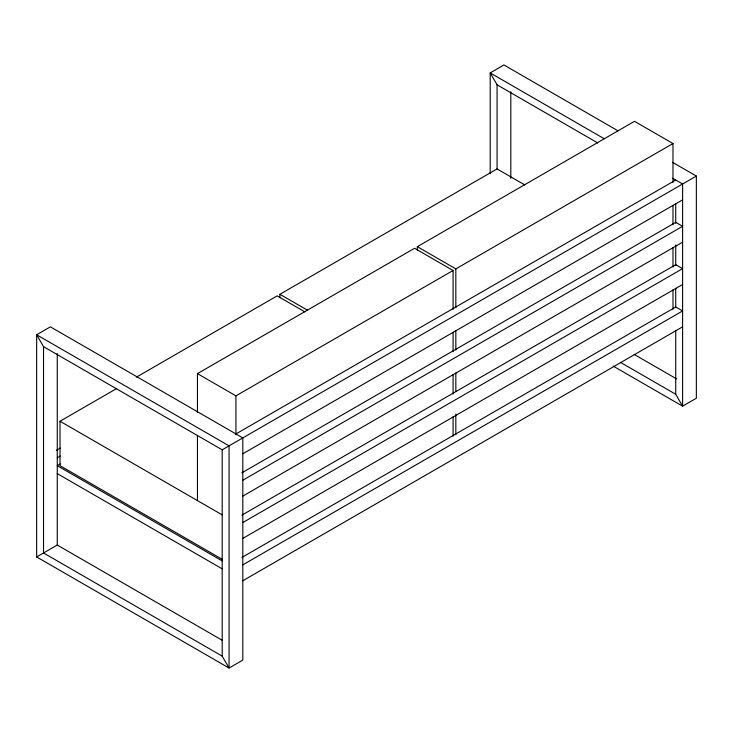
<?xml version="1.0" encoding="UTF-8"?>
<svg xmlns="http://www.w3.org/2000/svg" width="733" height="733" viewBox="0 0 733 733"><rect width="100%" height="100%" fill="white"/><g stroke="black" fill="none" stroke-linecap="round" stroke-linejoin="round"><path stroke-width="1.1" d="M222.099 559.261L60.014 465.684L60.014 421.246L116.529 388.618M136.365 377.174L277.166 295.875L304.836 311.855M279.914 297.708L279.914 294.29L497.066 168.92L524.736 184.899M56.34 450.355L60.298 448.065M197.452 412.532L197.452 373.638L414.603 248.267L453.086 270.486L453.086 309.372M417.352 250.109L417.352 246.682L634.503 121.312L672.986 143.531L672.986 182.416M57.266 457.749L60.234 456.036M60.207 463.989L57.266 465.684L222.117 560.864M197.452 373.638L235.934 395.857L453.086 270.486M417.352 246.682L455.834 268.901L672.986 143.531M235.934 433.945L675.734 180.025M36.65 556.943L229.062 668.029L242.806 660.094L242.806 437.913L50.394 326.826L36.65 334.761L36.65 556.943L57.266 545.04L222.117 640.211M222.191 449.815L222.191 656.127L229.062 668.029L229.062 445.847L36.65 334.761L43.522 346.663L222.191 449.815L696.35 176.057L696.35 398.239L682.606 406.174L613.182 366.097M242.806 453.782L682.606 199.862M241.881 472.831L675.734 222.346L682.606 226.314L242.806 480.234M242.806 496.104L682.606 242.183M241.881 515.152L675.734 264.668L682.606 268.635L242.806 522.556M242.806 538.425L682.606 284.505M241.881 557.474L675.734 306.99L682.606 310.957L242.806 564.868M242.806 580.747L682.606 326.826M617.992 130.822L503.938 64.971L490.194 72.906L490.194 173.694M672.546 162.323L696.35 176.057M604.249 138.757L490.194 72.906L497.066 84.808L497.066 169.158M672.692 178.266L682.606 183.992L682.606 406.174L675.734 394.272L675.734 330.446M497.066 84.808L597.752 142.944M634.201 354.424L676.641 378.934M620.457 362.359L675.734 394.272M279.914 294.29L307.585 310.27M60.014 421.246L222.117 514.841M57.266 473.619L222.117 568.799M222.191 656.127L43.522 552.975L43.522 346.663M675.734 203.921L675.734 223.299M675.734 244.959L675.734 265.474M675.734 288.271L675.734 307.649M672.986 205.295L672.986 224.738M672.986 247.607L672.986 267.059M672.986 289.856L672.986 309.225M510.809 91.689L510.809 178.321M455.834 268.901L455.834 307.787M455.834 330.665L455.834 350.108M455.834 372.987L455.834 391.285M455.834 414.09L455.834 434.596M453.086 332.251L453.086 351.693M453.086 374.572L453.086 394.015M453.086 416.811L453.086 436.181M235.934 395.857L235.934 434.742M197.452 435.402L197.452 500.602M57.266 353.544L57.266 545.04"/></g></svg>
